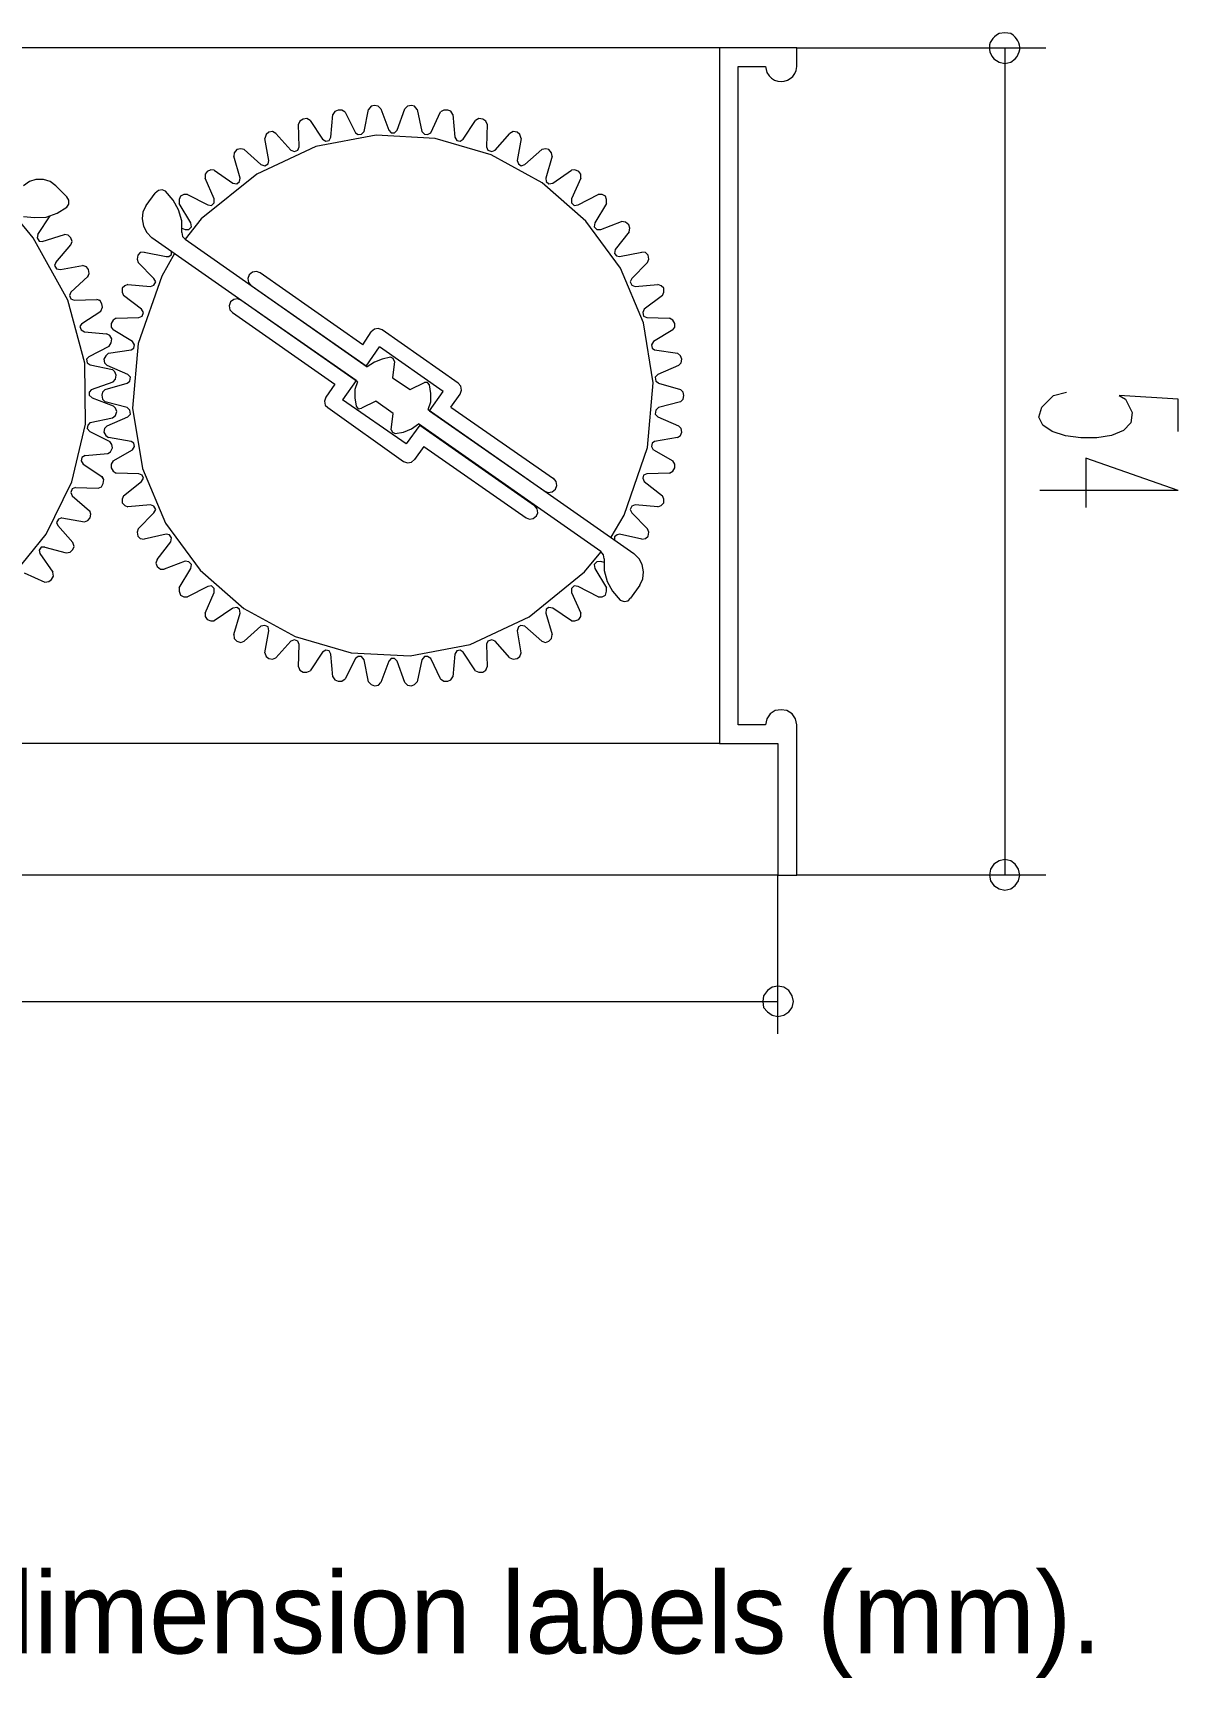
# Model space of a CAD drawing. Extents: x 0 to 243, y -13 to 67.
# Drawn here: x 187 to 243.1, y -13.2 to 67.4 of the extents above; entities that cross this region are included whole.
import ezdxf

# ---------------------------------------------------------------- set-up
doc = ezdxf.new("R2010")
doc.units = 0
doc.layers.add('GEOMETRY', color=7, linetype='Continuous')
doc.layers.add('NOTE', color=1, linetype='Continuous')

msp = doc.modelspace()

# ---------------------------------------------------------------- linework, layer by layer
at = {"layer": 'GEOMETRY', "lineweight": 13}
for points in [[(234.582, 65.929), (234.866, 65.993), (235.089, 66.153), (235.174, 66.271), (235.238, 66.387), (235.282, 66.501), (235.307, 66.612), (235.312, 66.721), (235.3, 66.827), (235.269, 66.929), (235.221, 67.029), (235.156, 67.125), (235.075, 67.217), (234.978, 67.306), (234.866, 67.39), (234.582, 67.423), (234.294, 67.39), (234.174, 67.315), (234.071, 67.232), (233.985, 67.143), (233.916, 67.046), (233.865, 66.945), (233.832, 66.839), (233.818, 66.729), (233.823, 66.616), (233.847, 66.502), (233.891, 66.386), (233.955, 66.269), (234.04, 66.153), (234.294, 65.993), (234.582, 65.929)], [(220.598, 32.597), (223.457, 32.597), (223.457, 26.147), (224.38, 26.147), (224.38, 33.518), (224.316, 33.805), (224.159, 34.058), (223.904, 34.218), (223.618, 34.249), (223.331, 34.218), (223.077, 34.058), (222.917, 33.805), (222.855, 33.518), (221.521, 33.518), (221.521, 65.773), (222.855, 65.773), (222.917, 65.485), (223.024, 65.324), (223.152, 65.2), (223.298, 65.114), (223.454, 65.063), (223.615, 65.046), (223.774, 65.063), (223.927, 65.11), (224.067, 65.188), (224.188, 65.294), (224.285, 65.428), (224.351, 65.588), (224.38, 65.773), (224.38, 66.694), (220.598, 66.694), (220.598, 32.597)], [(234.582, 25.416), (234.866, 25.48), (235.089, 25.638), (235.248, 25.86), (235.312, 26.147), (235.248, 26.433), (235.089, 26.687), (234.866, 26.844), (234.582, 26.909), (234.294, 26.844), (234.04, 26.687), (233.881, 26.433), (233.818, 26.147), (233.881, 25.86), (234.04, 25.638), (234.294, 25.48), (234.582, 25.416)], [(223.458, 19.218), (223.745, 19.282), (223.999, 19.441), (224.159, 19.663), (224.222, 19.95), (224.159, 20.236), (223.999, 20.49), (223.745, 20.648), (223.458, 20.711), (223.173, 20.648), (222.95, 20.49), (222.76, 20.236), (222.727, 19.95), (222.76, 19.663), (222.95, 19.441), (223.173, 19.282), (223.458, 19.218)]]:
    msp.add_lwpolyline(points, close=True, dxfattribs=at)
for points in [[(220.598, 66.694), (21.961, 66.694)], [(224.38, 66.694), (236.581, 66.694)], [(234.582, 66.694), (234.582, 26.147)], [(204.011, 63.706), (203.884, 63.833), (203.693, 63.866), (203.534, 63.833), (203.407, 63.674)], [(204.011, 63.706), (203.884, 63.833), (203.693, 63.866), (203.534, 63.833), (203.407, 63.674)], [(204.011, 63.706), (204.392, 62.657), (204.519, 62.53), (204.678, 62.53), (204.805, 62.657)], [(204.805, 62.657), (205.186, 63.706)], [(205.791, 63.673), (205.664, 63.832), (205.505, 63.865), (205.314, 63.832), (205.187, 63.705)], [(205.791, 63.673), (205.664, 63.832), (205.505, 63.865), (205.314, 63.832), (205.187, 63.705)], [(200.547, 63.134), (200.388, 63.23), (200.198, 63.196), (200.038, 63.102), (199.975, 62.944)], [(200.547, 63.134), (200.388, 63.23), (200.198, 63.196), (200.038, 63.102), (199.975, 62.944)], [(200.006, 61.833), (199.975, 62.944)], [(200.547, 63.134), (201.151, 62.212), (201.31, 62.117), (201.469, 62.149), (201.564, 62.309)], [(201.565, 62.309), (201.66, 63.42)], [(202.264, 63.546), (202.104, 63.643), (201.913, 63.643), (201.754, 63.579), (201.66, 63.42)], [(202.264, 63.546), (202.105, 63.643), (201.913, 63.643), (201.754, 63.579), (201.66, 63.42)], [(202.264, 63.546), (202.771, 62.529), (202.898, 62.436), (203.057, 62.467), (203.184, 62.594)], [(203.184, 62.594), (203.408, 63.673)], [(205.791, 63.673), (206.014, 62.593), (206.14, 62.467), (206.299, 62.436), (206.458, 62.529)], [(206.458, 62.53), (206.934, 63.547)], [(207.539, 63.421), (207.443, 63.58), (207.285, 63.644), (207.093, 63.644), (206.934, 63.547)], [(207.539, 63.421), (207.443, 63.58), (207.285, 63.644), (207.093, 63.644), (206.934, 63.547)], [(207.539, 63.421), (207.634, 62.31), (207.73, 62.15), (207.889, 62.118), (208.048, 62.213)], [(208.047, 62.213), (208.651, 63.135)], [(209.222, 62.944), (209.159, 63.102), (208.999, 63.197), (208.809, 63.23), (208.651, 63.134)], [(209.222, 62.944), (209.159, 63.102), (208.999, 63.197), (208.809, 63.23), (208.651, 63.134)], [(209.222, 62.944), (209.191, 61.833), (209.254, 61.673), (209.446, 61.609), (209.603, 61.673)], [(215.292, 42.702), (215.928, 43.783), (217.073, 47.097), (217.357, 50.267), (216.881, 53.221), (215.747, 55.887), (214.057, 58.194), (211.912, 60.071), (209.416, 61.447), (206.668, 62.25), (203.772, 62.408), (200.829, 61.851), (197.94, 60.508), (195.209, 58.306), (194.415, 57.319)], [(198.864, 62.499), (198.705, 62.594), (198.514, 62.562), (198.386, 62.437), (198.324, 62.245)], [(198.864, 62.499), (198.705, 62.594), (198.514, 62.562), (198.386, 62.437), (198.324, 62.245)], [(198.514, 61.165), (198.324, 62.245)], [(198.864, 62.499), (199.594, 61.673), (199.785, 61.609), (199.944, 61.673), (200.007, 61.833)], [(209.603, 61.672), (210.333, 62.498)], [(210.875, 62.245), (210.812, 62.436), (210.684, 62.562), (210.494, 62.594), (210.334, 62.499)], [(210.875, 62.245), (210.812, 62.436), (210.684, 62.562), (210.494, 62.594), (210.334, 62.499)], [(210.875, 62.245), (210.684, 61.165), (210.748, 61.005), (210.875, 60.909), (211.064, 60.974)], [(197.306, 61.704), (197.148, 61.735), (196.956, 61.704), (196.829, 61.547), (196.798, 61.387)], [(197.306, 61.704), (197.148, 61.735), (196.956, 61.704), (196.829, 61.547), (196.798, 61.387)], [(197.116, 60.305), (196.799, 61.386)], [(197.306, 61.704), (198.131, 60.974), (198.324, 60.909), (198.482, 61.005), (198.514, 61.165)], [(211.065, 60.973), (211.891, 61.703)], [(212.401, 61.386), (212.369, 61.546), (212.242, 61.703), (212.083, 61.735), (211.891, 61.703)], [(212.401, 61.386), (212.369, 61.546), (212.242, 61.703), (212.083, 61.735), (211.891, 61.703)], [(212.401, 61.386), (212.083, 60.305), (212.115, 60.147), (212.242, 60.02), (212.431, 60.051)], [(195.843, 60.688), (195.685, 60.718), (195.495, 60.624), (195.4, 60.497), (195.4, 60.305)], [(195.843, 60.688), (195.685, 60.717), (195.494, 60.624), (195.4, 60.497), (195.4, 60.305)], [(195.843, 60.688), (196.765, 60.052), (196.956, 60.02), (197.082, 60.147), (197.115, 60.305)], [(212.431, 60.051), (213.353, 60.688)], [(213.799, 60.305), (213.799, 60.496), (213.704, 60.623), (213.513, 60.717), (213.354, 60.688)], [(213.799, 60.305), (213.799, 60.496), (213.704, 60.623), (213.513, 60.717), (213.354, 60.688)], [(188.091, 59.924), (187.806, 60.147), (187.488, 60.241), (187.106, 60.241), (186.788, 60.147), (186.503, 59.924)], [(188.091, 59.924), (188.632, 59.386)], [(193.461, 59.671), (193.303, 59.734), (193.112, 59.701), (192.953, 59.575)], [(194.255, 57.637), (194.255, 58.208), (194.097, 58.748), (193.842, 59.225), (193.46, 59.67)], [(195.843, 59.29), (195.4, 60.306)], [(213.799, 60.305), (213.354, 59.289), (213.354, 59.099), (213.481, 58.971), (213.671, 59.004)], [(186.503, 58.431), (187.043, 58.369), (187.615, 58.399), (188.155, 58.59), (188.632, 58.877)], [(188.631, 58.878), (188.726, 59.035), (188.726, 59.226), (188.631, 59.387)], [(192.508, 58.971), (192.349, 58.655), (192.318, 58.305), (192.381, 57.953), (192.54, 57.637), (192.794, 57.384)], [(192.508, 58.971), (192.953, 59.575)], [(194.255, 57.86), (194.414, 57.795), (194.605, 57.795), (194.732, 57.922), (194.701, 58.114), (194.128, 59.067)], [(194.542, 59.511), (194.352, 59.511), (194.193, 59.415), (194.129, 59.256), (194.129, 59.067)], [(194.542, 59.511), (194.352, 59.511), (194.193, 59.415), (194.129, 59.256), (194.129, 59.067)], [(194.542, 59.511), (195.527, 59.004), (195.718, 58.971), (195.844, 59.099), (195.844, 59.289)], [(213.671, 59.004), (214.656, 59.511)], [(215.07, 59.067), (214.498, 58.114), (214.466, 57.922), (214.592, 57.795), (214.783, 57.795)], [(215.07, 59.067), (215.07, 59.256), (215.006, 59.416), (214.847, 59.511), (214.656, 59.511)], [(215.07, 59.067), (215.07, 59.256), (215.007, 59.416), (214.847, 59.51), (214.656, 59.51)], [(168.104, 40.319), (169.088, 39.523), (172.143, 37.814), (175.21, 36.98), (178.199, 36.935), (181.021, 37.588), (183.589, 38.853), (185.814, 40.64), (187.606, 42.861), (188.877, 45.428), (189.539, 48.252), (189.502, 51.245), (188.679, 54.319), (186.979, 57.385), (186.153, 58.369)], [(187.201, 57.541), (187.805, 58.464)], [(214.783, 57.795), (215.801, 58.177)], [(216.181, 57.669), (216.213, 57.86), (216.15, 58.019), (215.991, 58.147), (215.8, 58.177)], [(216.181, 57.669), (216.213, 57.86), (216.15, 58.019), (215.991, 58.147), (215.8, 58.177)], [(187.201, 57.541), (187.17, 57.386), (187.264, 57.224), (187.424, 57.192)], [(187.423, 57.192), (188.503, 57.541)], [(188.091, 56.176), (188.822, 57.033), (188.885, 57.192), (188.822, 57.385), (188.695, 57.511), (188.504, 57.54)], [(188.822, 57.034), (188.884, 57.192), (188.822, 57.386), (188.695, 57.512), (188.504, 57.541)], [(202.868, 50.328), (192.794, 57.385)], [(194.255, 57.637), (194.288, 57.446), (194.414, 57.319), (203.344, 51.058)], [(216.181, 57.669), (215.483, 56.811), (215.451, 56.62), (215.546, 56.493), (215.704, 56.461)], [(193.906, 56.62), (193.271, 55.509), (192.127, 52.194), (191.845, 49.024), (192.325, 46.07), (193.463, 43.404), (195.157, 41.097), (197.304, 39.221), (199.804, 37.847), (202.552, 37.048), (205.447, 36.893), (208.386, 37.456), (211.268, 38.806), (213.989, 41.017), (214.783, 41.972)], [(192.414, 56.684), (192.222, 56.653), (192.095, 56.525), (192.064, 56.333), (192.127, 56.175)], [(192.414, 56.684), (192.222, 56.653), (192.095, 56.525), (192.064, 56.333), (192.127, 56.175)], [(192.414, 56.684), (193.493, 56.46), (193.621, 56.46), (193.748, 56.556), (193.748, 56.715)], [(215.705, 56.461), (216.786, 56.685)], [(217.072, 56.175), (217.134, 56.333), (217.103, 56.525), (216.975, 56.653), (216.786, 56.684)], [(217.072, 56.175), (217.134, 56.333), (217.103, 56.525), (216.975, 56.653), (216.786, 56.684)], [(188.091, 56.176), (188.028, 56.017), (188.123, 55.857), (188.315, 55.825)], [(188.314, 55.826), (189.393, 56.017)], [(188.822, 54.713), (189.649, 55.477), (189.712, 55.637), (189.679, 55.826), (189.584, 55.952), (189.393, 56.018)], [(189.649, 55.476), (189.711, 55.636), (189.679, 55.826), (189.584, 55.952), (189.393, 56.017)], [(192.888, 55.381), (192.126, 56.175)], [(198.1, 55.667), (197.911, 55.73), (197.718, 55.699), (197.559, 55.571), (197.496, 55.382), (197.529, 55.19), (197.656, 55.032)], [(203.122, 52.137), (198.101, 55.666)], [(217.072, 56.175), (216.308, 55.381), (216.214, 55.221), (216.308, 55.063), (216.468, 54.999)], [(191.619, 55.094), (191.46, 55.032), (191.332, 54.905), (191.332, 54.712), (191.395, 54.555)], [(191.619, 55.094), (191.46, 55.032), (191.332, 54.905), (191.332, 54.712), (191.395, 54.555)], [(191.619, 55.094), (192.731, 54.999), (192.889, 55.063), (192.985, 55.221), (192.889, 55.381)], [(203.281, 51.091), (197.656, 55.031)], [(216.468, 55), (217.58, 55.094)], [(217.802, 54.555), (217.865, 54.712), (217.865, 54.905), (217.739, 55.032), (217.58, 55.093)], [(217.802, 54.555), (217.865, 54.712), (217.865, 54.905), (217.739, 55.032), (217.58, 55.093)], [(188.822, 54.713), (188.758, 54.556), (188.822, 54.396), (188.981, 54.332)], [(188.981, 54.332), (190.092, 54.365)], [(189.363, 53.188), (190.284, 53.792), (190.379, 53.983), (190.347, 54.141), (190.252, 54.3), (190.092, 54.365)], [(190.284, 53.792), (190.379, 53.983), (190.347, 54.142), (190.252, 54.301), (190.093, 54.365)], [(192.286, 53.887), (191.395, 54.555)], [(202.803, 50.391), (197.148, 54.331), (196.989, 54.396), (196.798, 54.365), (196.638, 54.237), (196.575, 54.046), (196.607, 53.856), (196.734, 53.728), (201.754, 50.201)], [(217.802, 54.555), (216.912, 53.887), (216.848, 53.728), (216.88, 53.537), (217.039, 53.474)], [(191.047, 53.442), (190.889, 53.346), (190.793, 53.188), (190.793, 52.998), (190.889, 52.87)], [(191.047, 53.442), (190.889, 53.346), (190.793, 53.188), (190.793, 52.998), (190.889, 52.87)], [(191.047, 53.442), (192.159, 53.474), (192.318, 53.538), (192.381, 53.728), (192.286, 53.887)], [(217.04, 53.474), (218.153, 53.442)], [(218.31, 52.87), (218.407, 52.998), (218.407, 53.188), (218.31, 53.347), (218.153, 53.442)], [(218.31, 52.87), (218.407, 52.998), (218.407, 53.188), (218.31, 53.347), (218.153, 53.442)], [(189.363, 53.188), (189.266, 53.03), (189.331, 52.87), (189.49, 52.775)], [(189.49, 52.775), (190.57, 52.681)], [(189.712, 51.568), (190.697, 52.076), (190.793, 52.235), (190.824, 52.425), (190.728, 52.586), (190.57, 52.681)], [(190.697, 52.076), (190.793, 52.235), (190.824, 52.426), (190.727, 52.586), (190.57, 52.681)], [(191.841, 52.298), (190.889, 52.869)], [(203.122, 52.137), (203.535, 52.775)], [(207.793, 50.265), (204.076, 52.869), (203.884, 52.934), (203.693, 52.903), (203.535, 52.775)], [(218.31, 52.87), (217.358, 52.299), (217.262, 52.138), (217.292, 51.98), (217.42, 51.886)], [(190.665, 51.727), (190.538, 51.6), (190.443, 51.441), (190.475, 51.25), (190.602, 51.123)], [(190.665, 51.727), (190.538, 51.6), (190.443, 51.441), (190.475, 51.25), (190.602, 51.123)], [(190.665, 51.727), (191.777, 51.886), (191.905, 51.98), (191.936, 52.137), (191.841, 52.298)], [(203.281, 51.091), (203.949, 52.043)], [(206.393, 48.898), (207.061, 49.852), (203.949, 52.044)], [(217.421, 51.886), (218.533, 51.727)], [(218.596, 51.123), (218.723, 51.251), (218.755, 51.441), (218.693, 51.601), (218.533, 51.727)], [(218.596, 51.123), (218.723, 51.251), (218.755, 51.441), (218.693, 51.601), (218.533, 51.727)], [(189.712, 51.568), (189.584, 51.441), (189.616, 51.251), (189.775, 51.155)], [(189.775, 51.155), (190.855, 50.931)], [(189.839, 49.947), (190.889, 50.328), (191.016, 50.456), (191.047, 50.646), (190.984, 50.805), (190.856, 50.931)], [(191.619, 50.678), (190.601, 51.122)], [(190.888, 50.328), (191.015, 50.456), (191.046, 50.646), (190.983, 50.806), (190.855, 50.932)], [(204.489, 51.536), (204.076, 51.441), (203.693, 51.281), (203.344, 51.058)], [(204.677, 51.314), (204.615, 51.473), (204.489, 51.536)], [(204.677, 51.314), (204.582, 50.518), (205.441, 49.947), (206.139, 50.296)], [(218.596, 51.123), (217.58, 50.678), (217.452, 50.551), (217.484, 50.36), (217.612, 50.266)], [(190.505, 49.947), (191.586, 50.265), (191.713, 50.36), (191.745, 50.551), (191.618, 50.678)], [(201.755, 50.201), (201.311, 49.567)], [(202.803, 50.391), (202.136, 49.44)], [(202.868, 50.328), (202.74, 49.947), (202.74, 49.534), (202.804, 49.122)], [(206.394, 50.169), (206.298, 50.297), (206.139, 50.297)], [(206.332, 48.963), (206.458, 49.345), (206.458, 49.757), (206.394, 50.169)], [(207.443, 49.088), (207.888, 49.724), (207.952, 49.914), (207.92, 50.106), (207.793, 50.265)], [(217.612, 50.265), (218.693, 49.947)], [(189.839, 49.947), (189.712, 49.819), (189.712, 49.661), (189.871, 49.534)], [(189.871, 49.534), (190.889, 49.153)], [(190.505, 49.947), (190.379, 49.819), (190.347, 49.661), (190.379, 49.469), (190.505, 49.344)], [(190.505, 49.947), (190.379, 49.819), (190.347, 49.661), (190.379, 49.469), (190.505, 49.344)], [(191.587, 49.057), (190.506, 49.344)], [(201.31, 49.567), (201.247, 49.374), (201.278, 49.183), (201.406, 49.057)], [(205.918, 48.2), (205.25, 47.277), (202.137, 49.44)], [(204.52, 47.977), (204.615, 48.77), (203.756, 49.373), (203.057, 49.025)], [(206.393, 48.898), (207.061, 49.852)], [(218.693, 49.343), (217.612, 49.057), (217.484, 48.93), (217.453, 48.739), (217.581, 48.614)], [(218.693, 49.343), (218.82, 49.468), (218.85, 49.66), (218.82, 49.819), (218.693, 49.947)], [(218.693, 49.343), (218.82, 49.468), (218.85, 49.66), (218.82, 49.819), (218.693, 49.947)], [(243.064, 47.881), (243.064, 49.468), (240.172, 49.66), (240.492, 49.468), (240.811, 48.823), (240.748, 48.317), (240.385, 47.945), (239.802, 47.7), (239.081, 47.577), (238.302, 47.571), (237.547, 47.675), (236.897, 47.885), (236.433, 48.194), (236.235, 48.596), (236.384, 49.087), (236.963, 49.66), (237.598, 49.818)], [(189.775, 48.326), (190.855, 48.55), (191.015, 48.675), (191.078, 48.867), (191.015, 49.025), (190.888, 49.153)], [(190.601, 48.169), (191.619, 48.614), (191.746, 48.74), (191.713, 48.931), (191.586, 49.058)], [(190.855, 48.549), (191.015, 48.674), (191.078, 48.866), (191.015, 49.025), (190.888, 49.153)], [(201.406, 49.057), (205.124, 46.418)], [(202.803, 49.122), (202.899, 48.995), (203.057, 49.025)], [(206.332, 48.963), (216.404, 41.907)], [(206.393, 48.898), (212.049, 44.958)], [(207.443, 49.088), (212.464, 45.593)], [(217.581, 48.614), (218.597, 48.169)], [(189.775, 48.326), (189.649, 48.2), (189.616, 48.04), (189.744, 47.882)], [(189.744, 47.881), (190.727, 47.404)], [(190.601, 48.169), (190.474, 48.04), (190.443, 47.851), (190.538, 47.69), (190.664, 47.597)], [(190.601, 48.169), (190.474, 48.04), (190.443, 47.851), (190.538, 47.69), (190.664, 47.597)], [(191.777, 47.405), (190.665, 47.596)], [(204.52, 47.977), (204.582, 47.85), (204.709, 47.786)], [(204.71, 47.786), (205.124, 47.85), (205.505, 48.011), (205.856, 48.264)], [(205.918, 48.2), (205.25, 47.277)], [(214.942, 41.653), (214.911, 41.844), (214.783, 42.003), (205.855, 48.263)], [(205.918, 48.2), (211.543, 44.258)], [(218.533, 47.596), (217.421, 47.405), (217.293, 47.309), (217.263, 47.151), (217.357, 46.992)], [(218.533, 47.596), (218.693, 47.69), (218.756, 47.85), (218.723, 48.039), (218.596, 48.168)], [(218.533, 47.596), (218.693, 47.69), (218.756, 47.85), (218.724, 48.039), (218.597, 48.168)], [(189.521, 46.706), (190.632, 46.803), (190.759, 46.896), (190.855, 47.087), (190.824, 47.247), (190.727, 47.405)], [(190.633, 46.802), (190.76, 46.896), (190.856, 47.086), (190.824, 47.246), (190.728, 47.405)], [(190.888, 46.452), (191.84, 46.992), (191.936, 47.151), (191.905, 47.309), (191.777, 47.405)], [(206.109, 47.151), (205.664, 46.516)], [(206.109, 47.151), (211.13, 43.655), (211.289, 43.592), (211.478, 43.623), (211.637, 43.751), (211.701, 43.909), (211.67, 44.1), (211.543, 44.257)], [(217.358, 46.992), (218.311, 46.452)], [(189.521, 46.706), (189.363, 46.61), (189.331, 46.452), (189.425, 46.293)], [(189.425, 46.293), (190.347, 45.69)], [(190.888, 46.452), (190.792, 46.293), (190.792, 46.102), (190.888, 45.942), (191.046, 45.848)], [(190.888, 46.452), (190.792, 46.293), (190.792, 46.102), (190.888, 45.942), (191.046, 45.848)], [(205.124, 46.419), (205.315, 46.357), (205.505, 46.39), (205.664, 46.517)], [(218.153, 45.848), (218.311, 45.942), (218.407, 46.102), (218.407, 46.292), (218.311, 46.452)], [(218.153, 45.848), (218.311, 45.942), (218.407, 46.102), (218.407, 46.292), (218.311, 46.452)], [(243.064, 44.989), (238.552, 46.579), (238.552, 44.163)], [(189.044, 45.15), (190.157, 45.117), (190.316, 45.181), (190.411, 45.339), (190.443, 45.53), (190.348, 45.69)], [(190.157, 45.117), (190.316, 45.181), (190.411, 45.34), (190.443, 45.53), (190.347, 45.69)], [(192.159, 45.816), (191.047, 45.848)], [(191.396, 44.735), (192.286, 45.435), (192.38, 45.594), (192.317, 45.753), (192.159, 45.816)], [(212.049, 44.958), (212.21, 44.895), (212.4, 44.928), (212.559, 45.054), (212.622, 45.244), (212.59, 45.436), (212.464, 45.594)], [(218.153, 45.848), (217.04, 45.816), (216.881, 45.752), (216.849, 45.594), (216.913, 45.435)], [(216.913, 45.435), (217.803, 44.735)], [(189.044, 45.15), (188.885, 45.086), (188.822, 44.894), (188.885, 44.735)], [(188.884, 44.735), (189.743, 44.005)], [(191.396, 44.735), (191.332, 44.577), (191.332, 44.386), (191.459, 44.257), (191.619, 44.195)], [(191.396, 44.735), (191.332, 44.577), (191.332, 44.386), (191.459, 44.257), (191.619, 44.195)], [(217.581, 44.195), (217.739, 44.257), (217.866, 44.386), (217.866, 44.577), (217.803, 44.735)], [(217.581, 44.195), (217.739, 44.257), (217.866, 44.386), (217.866, 44.577), (217.803, 44.735)], [(243.064, 44.989), (236.296, 44.989)], [(188.377, 43.655), (188.218, 43.593), (188.123, 43.433), (188.187, 43.274)], [(188.377, 43.655), (189.49, 43.464), (189.649, 43.528), (189.775, 43.655), (189.807, 43.845), (189.744, 44.005)], [(189.49, 43.463), (189.649, 43.527), (189.775, 43.654), (189.806, 43.845), (189.744, 44.004)], [(192.731, 44.292), (191.619, 44.195)], [(192.127, 43.115), (192.889, 43.909), (192.985, 44.069), (192.889, 44.227), (192.731, 44.292)], [(217.581, 44.195), (216.469, 44.292), (216.31, 44.227), (216.214, 44.069), (216.31, 43.909)], [(216.309, 43.909), (217.072, 43.115)], [(188.186, 43.274), (188.916, 42.448)], [(192.127, 43.115), (192.065, 42.956), (192.095, 42.765), (192.222, 42.639), (192.414, 42.608)], [(192.127, 43.115), (192.065, 42.956), (192.095, 42.765), (192.222, 42.639), (192.414, 42.608)], [(193.493, 42.861), (192.414, 42.608)], [(193.049, 41.622), (193.716, 42.479), (193.748, 42.671), (193.653, 42.831), (193.493, 42.861)], [(216.786, 42.608), (215.705, 42.861), (215.578, 42.831), (215.451, 42.734), (215.451, 42.575)], [(216.786, 42.608), (216.976, 42.639), (217.104, 42.765), (217.135, 42.956), (217.072, 43.115)], [(216.786, 42.608), (216.976, 42.639), (217.104, 42.765), (217.135, 42.956), (217.072, 43.115)], [(187.551, 42.225), (187.361, 42.225), (187.265, 42.067), (187.297, 41.907)], [(187.551, 42.225), (188.6, 41.94), (188.79, 41.971), (188.917, 42.098), (188.982, 42.256), (188.917, 42.448)], [(188.599, 41.94), (188.789, 41.971), (188.916, 42.098), (188.98, 42.256), (188.916, 42.448)], [(187.297, 41.907), (187.932, 40.987)], [(193.049, 41.622), (192.986, 41.431), (193.049, 41.272), (193.207, 41.144), (193.399, 41.144)], [(193.049, 41.622), (192.986, 41.431), (193.049, 41.272), (193.207, 41.144), (193.399, 41.144)], [(194.415, 41.526), (193.398, 41.144)], [(194.129, 40.223), (194.701, 41.177), (194.733, 41.367), (194.607, 41.494), (194.415, 41.526)], [(214.942, 41.463), (214.783, 41.525), (214.592, 41.493), (214.465, 41.366), (214.498, 41.177), (215.07, 40.223)], [(214.942, 41.653), (214.942, 41.082), (215.101, 40.541), (215.356, 40.064), (215.737, 39.62)], [(216.69, 40.35), (216.848, 40.668), (216.88, 41.017), (216.817, 41.367), (216.659, 41.653), (216.404, 41.907)], [(186.534, 40.954), (187.551, 40.509), (187.742, 40.541), (187.869, 40.638), (187.964, 40.796), (187.931, 40.987)], [(187.551, 40.508), (187.742, 40.54), (187.868, 40.637), (187.964, 40.795), (187.932, 40.987)], [(195.4, 38.984), (195.843, 40.002), (195.843, 40.191), (195.717, 40.319), (195.527, 40.286)], [(214.656, 39.779), (213.671, 40.286), (213.481, 40.319), (213.354, 40.191), (213.354, 40.002)], [(216.69, 40.35), (216.246, 39.716)], [(194.129, 40.223), (194.129, 40.064), (194.193, 39.872), (194.352, 39.779), (194.542, 39.779)], [(194.129, 40.223), (194.129, 40.064), (194.193, 39.872), (194.353, 39.779), (194.542, 39.779)], [(195.527, 40.286), (194.542, 39.779)], [(213.354, 40.002), (213.798, 38.984)], [(214.656, 39.779), (214.847, 39.779), (215.006, 39.873), (215.07, 40.064), (215.07, 40.223)], [(214.656, 39.779), (214.847, 39.779), (215.006, 39.873), (215.07, 40.064), (215.07, 40.223)], [(215.737, 39.62), (215.927, 39.556), (216.118, 39.589), (216.246, 39.717)], [(195.4, 38.984), (195.4, 38.825), (195.495, 38.668), (195.686, 38.602), (195.843, 38.602)], [(195.4, 38.984), (195.4, 38.825), (195.495, 38.668), (195.685, 38.602), (195.843, 38.602)], [(196.765, 39.237), (195.843, 38.602)], [(196.799, 37.936), (197.116, 38.984), (197.083, 39.174), (196.957, 39.27), (196.766, 39.237)], [(213.354, 38.602), (212.431, 39.237), (212.242, 39.27), (212.115, 39.174), (212.083, 38.984)], [(212.083, 38.984), (212.4, 37.936)], [(213.354, 38.602), (213.513, 38.602), (213.704, 38.667), (213.798, 38.825), (213.798, 38.984)], [(213.354, 38.602), (213.513, 38.602), (213.704, 38.667), (213.798, 38.825), (213.798, 38.984)], [(196.799, 37.936), (196.83, 37.745), (196.957, 37.619), (197.149, 37.553), (197.306, 37.619)], [(196.799, 37.936), (196.83, 37.745), (196.957, 37.619), (197.149, 37.552), (197.306, 37.619)], [(198.131, 38.349), (197.305, 37.619)], [(198.324, 37.046), (198.514, 38.127), (198.482, 38.317), (198.324, 38.381), (198.132, 38.35)], [(211.892, 37.619), (211.065, 38.349), (210.874, 38.381), (210.747, 38.316), (210.684, 38.127)], [(210.684, 38.127), (210.874, 37.046)], [(211.892, 37.619), (212.082, 37.554), (212.242, 37.619), (212.369, 37.745), (212.4, 37.936)], [(211.892, 37.619), (212.082, 37.554), (212.242, 37.619), (212.369, 37.745), (212.4, 37.936)], [(199.594, 37.619), (198.864, 36.792)], [(199.976, 36.347), (200.006, 37.457), (199.944, 37.618), (199.785, 37.68), (199.594, 37.618)], [(201.66, 35.87), (201.565, 36.983), (201.47, 37.141), (201.31, 37.173), (201.152, 37.077)], [(208.651, 36.157), (208.047, 37.077), (207.888, 37.173), (207.73, 37.141), (207.632, 36.983)], [(210.334, 36.792), (209.605, 37.619), (209.445, 37.681), (209.255, 37.619), (209.191, 37.458)], [(209.191, 37.458), (209.222, 36.348)], [(198.324, 37.046), (198.386, 36.854), (198.514, 36.759), (198.705, 36.728), (198.863, 36.792)], [(198.324, 37.046), (198.386, 36.854), (198.514, 36.759), (198.705, 36.728), (198.863, 36.792)], [(199.976, 36.347), (200.038, 36.188), (200.199, 36.091), (200.388, 36.091), (200.547, 36.157)], [(199.976, 36.347), (200.038, 36.188), (200.199, 36.091), (200.388, 36.091), (200.547, 36.157)], [(201.152, 37.077), (200.548, 36.157)], [(202.772, 36.759), (202.264, 35.774)], [(203.408, 35.615), (203.185, 36.697), (203.057, 36.854), (202.899, 36.854), (202.772, 36.76)], [(204.392, 36.632), (204.011, 35.583)], [(205.187, 35.584), (204.805, 36.633), (204.678, 36.76), (204.519, 36.76), (204.392, 36.633)], [(206.012, 36.697), (205.79, 35.615)], [(206.933, 35.774), (206.457, 36.759), (206.298, 36.854), (206.139, 36.854), (206.012, 36.697)], [(207.633, 36.983), (207.539, 35.87)], [(208.651, 36.157), (208.81, 36.092), (209, 36.092), (209.159, 36.188), (209.222, 36.347)], [(208.651, 36.157), (208.81, 36.092), (209, 36.092), (209.159, 36.188), (209.222, 36.347)], [(210.334, 36.792), (210.494, 36.728), (210.684, 36.76), (210.813, 36.854), (210.875, 37.046)], [(210.334, 36.792), (210.494, 36.728), (210.685, 36.76), (210.813, 36.854), (210.875, 37.046)], [(201.66, 35.87), (201.755, 35.712), (201.914, 35.648), (202.105, 35.648), (202.264, 35.774)], [(201.66, 35.87), (201.755, 35.712), (201.914, 35.648), (202.105, 35.648), (202.264, 35.774)], [(203.408, 35.615), (203.535, 35.487), (203.693, 35.426), (203.885, 35.457), (204.012, 35.584)], [(203.408, 35.615), (203.535, 35.487), (203.693, 35.426), (203.885, 35.457), (204.012, 35.584)], [(205.187, 35.584), (205.315, 35.457), (205.504, 35.426), (205.664, 35.487), (205.791, 35.615)], [(205.187, 35.584), (205.315, 35.457), (205.504, 35.426), (205.664, 35.487), (205.791, 35.615)], [(206.933, 35.774), (207.092, 35.648), (207.285, 35.648), (207.443, 35.712), (207.538, 35.87)], [(206.933, 35.774), (207.092, 35.648), (207.285, 35.648), (207.443, 35.712), (207.538, 35.87)], [(220.598, 32.597), (21.961, 32.597)], [(223.458, 26.147), (19.103, 26.147)], [(223.458, 18.361), (223.458, 26.147)], [(236.582, 26.147), (224.381, 26.147)], [(19.103, 19.951), (223.457, 19.951)]]:
    msp.add_lwpolyline(points, dxfattribs=at)

# ---------------------------------------------------------------- texts
at = {"layer": 'NOTE'}
msp.add_text('STRIPLINE - drawing taken from the product catalogue. Not to scale: use the dimension labels (mm).', height=4, dxfattribs=at).set_placement((0, -12))

doc.saveas('drawing.dxf')
